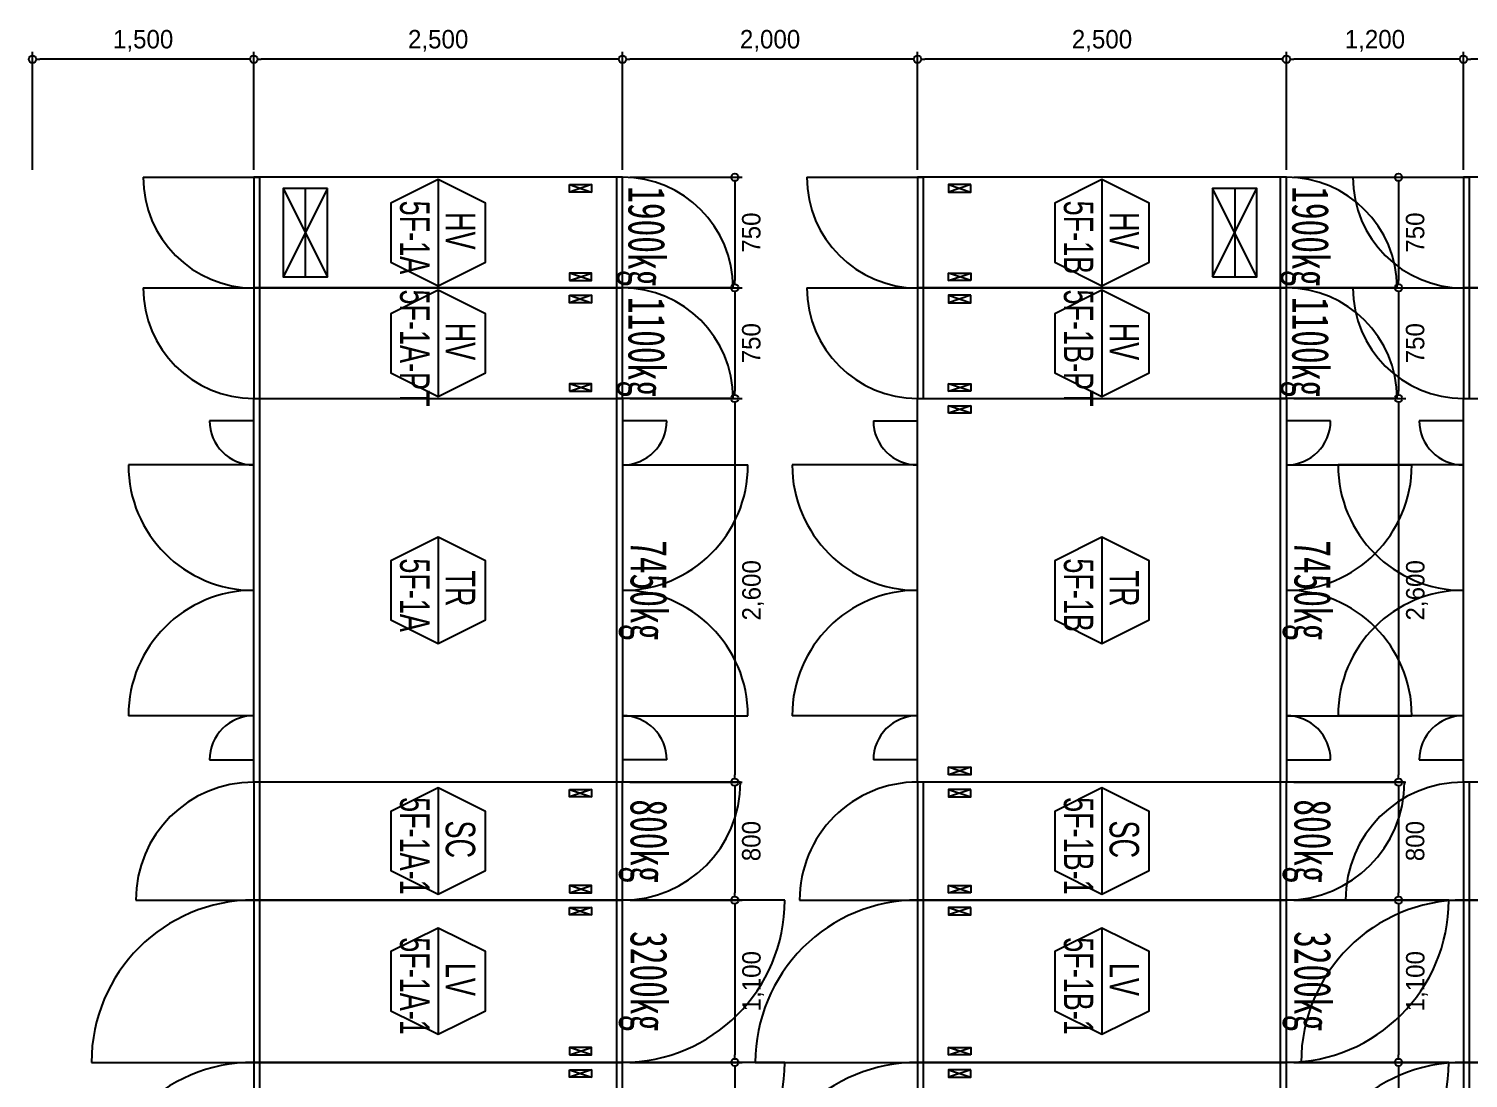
# Model space of a CAD drawing. Header units: millimetres. Extents: x 89978 to 501025, y -351975 to 837171.
# Drawn here: x 134829 to 144586, y 492798 to 499912 of the extents above; entities that cross this region are included whole.
import ezdxf
from ezdxf.enums import TextEntityAlignment as Align

# ---------------------------------------------------------------- set-up
doc = ezdxf.new("R2010")
doc.units = ezdxf.units.MM
doc.header["$LTSCALE"] = 150
doc.layers.get('Defpoints').update_dxf_attribs({"color": 150})
for name, color, linetype in [('------00 Switch Gear', 3, 'Continuous'), ('------00 Switch Gear_Number', 1, 'Continuous'), ('-----36 Dimension', 1, 'Continuous'), ('20251030_전기하중검토', 241, 'Continuous')]:
    doc.layers.add(name, color=color, linetype=linetype)
doc.layers.add('NOPLOT', color=191, linetype='Continuous', plot=False)
doc.styles.add('dd', font='')
doc.styles.add('ELEC', font='')
doc.styles.add('Gtx', font='')
doc.styles.get('dd').set_extended_font_data('DotumChe')
doc.styles.get('ELEC').set_extended_font_data('Dotum')
doc.styles.get('Gtx').set_extended_font_data('Dotum')
doc.dimstyles.new('ELEC', dxfattribs={"dimscale": 100, "dimtxt": 2, "dimasz": 1, "dimexe": 2, "dimexo": 1, "dimgap": 1, "dimtad": 1, "dimdec": 0, "dimrnd": 0.25, "dimzin": 9, "dimdsep": 32, "dimlunit": 6, "dimtxsty": 'ELEC', "dimblk": 'Z_DOT', "dimcen": 3, "dimclrd": 7, "dimclre": 7, "dimclrt": 3, "dimadec": 0, "dimazin": 0, "dimtfac": 1, "dimtdec": 0, "dimtix": 1, "dimtmove": 2, "dimatfit": 1, "dimfxl": 1, "dimarcsym": 0})

# ---------------------------------------------------------------- blocks, each defined once
blk = doc.blocks.new('750X2500')
at = {"layer": '------00 Switch Gear'}
for p, q in [((-3250, 750), (-2458, 750)), ((-2460, 750), (-2460, 0)), ((-210, 700), (-360, 650)), ((-360, 700), (-210, 650)), ((-40, 750), (-40, 0)), ((-210, 50), (-360, 100)), ((-360, 50), (-210, 100)), ((750, 0), (-42, 0))]:
    blk.add_line(p, q, dxfattribs=at)
for points in [[(-2500, 750), (-2500, 0), (0, 0), (0, 750)], [(-360, 700), (-210, 700), (-210, 650), (-360, 650)], [(-360, 50), (-210, 50), (-210, 100), (-360, 100)]]:
    blk.add_lwpolyline(points, close=True, dxfattribs=at)
for centre, start, end in [((-2500, 750), 180, 270), ((0, 0), 0, 90)]:
    blk.add_arc(centre, 750, start, end, dxfattribs=at)
blk = doc.blocks.new('800X2500')
at = {"layer": '------00 Switch Gear'}
for p, q in [((-2460, 800), (-2460, 0)), ((800, 800), (-42, 800)), ((-40, 800), (-40, 0)), ((-210, 750), (-360, 700)), ((-360, 750), (-210, 700)), ((-210, 50), (-360, 100)), ((-360, 50), (-210, 100)), ((-3300, 0), (-2458, 0))]:
    blk.add_line(p, q, dxfattribs=at)
for points in [[(-2500, 800), (-2500, 0), (0, 0), (0, 800)], [(-360, 750), (-210, 750), (-210, 700), (-360, 700)], [(-360, 50), (-210, 50), (-210, 100), (-360, 100)]]:
    blk.add_lwpolyline(points, close=True, dxfattribs=at)
for centre, start, end in [((-2500, 0), 90, 180), ((0, 800), 270, 0)]:
    blk.add_arc(centre, 800, start, end, dxfattribs=at)
blk = doc.blocks.new('1100X2500')
at = {"layer": '------00 Switch Gear'}
for p, q in [((-2460, 1100), (-2460, 0)), ((1100, 1100), (-42, 1100)), ((-40, 1100), (-40, 0)), ((-210, 1050), (-360, 1000)), ((-360, 1050), (-210, 1000)), ((-210, 50), (-360, 100)), ((-360, 50), (-210, 100)), ((-3600, 0), (-2458, 0))]:
    blk.add_line(p, q, dxfattribs=at)
at = {"layer": '------00 Switch Gear', "elevation": 0}
for points in [[(-2500, 1100), (-2500, 0), (0, 0), (0, 1100)], [(-360, 1050), (-210, 1050), (-210, 1000), (-360, 1000)], [(-360, 50), (-210, 50), (-210, 100), (-360, 100)]]:
    blk.add_lwpolyline(points, close=True, dxfattribs=at)
at = {"layer": '------00 Switch Gear'}
for centre, start, end in [((-2500, 0), 90, 180), ((0, 1100), 270, 0)]:
    blk.add_arc(centre, 1100, start, end, dxfattribs=at)
blk = doc.blocks.new('_DOTBLANK')
at = {"color": 0, "linetype": 'ByBlock'}
blk.add_line((-0.5, 0), (-1, 0), dxfattribs=at)
blk.add_circle((0, 0), 0.5, dxfattribs=at)
blk = doc.blocks.new('*D1157')
at = {"layer": '-----36 Dimension', "color": 0, "lineweight": -2, "transparency": 16777216}
for p, q in [((138903.6, 498905), (139664.1, 498905)), ((139614.1, 498855), (139614.1, 498205)), ((138903.6, 498155), (139664.1, 498155))]:
    blk.add_line(p, q, dxfattribs=at)
at = {"layer": 'Defpoints', "color": 0, "transparency": 16777216}
for p in [(138853.6, 498905, 0), (138853.6, 498155, 0), (139614.1, 498155)]:
    blk.add_point(p, dxfattribs=at)
at = {"layer": '-----36 Dimension', "color": 0, "lineweight": -2, "transparency": 16777216, "xscale": 50, "yscale": 50, "zscale": 50}
for p, rotation in [((139614.1, 498905), 90), ((139614.1, 498155), 270)]:
    blk.add_blockref('_DOTBLANK', p, dxfattribs=dict(at, rotation=rotation))
at = {"layer": '-----36 Dimension', "color": 0, "transparency": 16777216, "insert": (139726.7, 498530), "char_height": 125, "attachment_point": 5, "rotation": 90, "style": 'Gtx'}
blk.add_mtext('750', dxfattribs=at)
blk = doc.blocks.new('Z_DOT')
for p, q in [((0, -2), (0, 2)), ((-2, 0), (2, 0))]:
    blk.add_line(p, q)
for radius in [2.5, 1.25]:
    blk.add_circle((0, 0), radius)
blk = doc.blocks.new('*D1158')
at = {"layer": '-----36 Dimension', "color": 0, "lineweight": -2, "transparency": 16777216}
for p, q in [((138903.6, 498155), (139664.1, 498155)), ((139614.1, 498105), (139614.1, 497455)), ((138903.6, 497405), (139664.1, 497405))]:
    blk.add_line(p, q, dxfattribs=at)
at = {"layer": 'Defpoints', "color": 0, "transparency": 16777216}
for p in [(138853.6, 498155), (138853.6, 497405), (139614.1, 497405)]:
    blk.add_point(p, dxfattribs=at)
at = {"layer": '-----36 Dimension', "color": 0, "lineweight": -2, "transparency": 16777216, "xscale": 50, "yscale": 50, "zscale": 50}
for p, rotation in [((139614.1, 498155), 90), ((139614.1, 497405), 270)]:
    blk.add_blockref('_DOTBLANK', p, dxfattribs=dict(at, rotation=rotation))
at = {"layer": '-----36 Dimension', "color": 0, "transparency": 16777216, "insert": (139726.7, 497780), "char_height": 125, "attachment_point": 5, "rotation": 90, "style": 'Gtx'}
blk.add_mtext('750', dxfattribs=at)
blk = doc.blocks.new('*D1159')
at = {"layer": '-----36 Dimension', "color": 0, "lineweight": -2, "transparency": 16777216}
for p, q in [((138903.6, 497405), (139664.1, 497405)), ((139614.1, 497355), (139614.1, 494855)), ((138903.6, 494805), (139664.1, 494805))]:
    blk.add_line(p, q, dxfattribs=at)
at = {"layer": 'Defpoints', "color": 0, "transparency": 16777216}
for p in [(138853.6, 497405), (138853.6, 494805), (139614.1, 494805)]:
    blk.add_point(p, dxfattribs=at)
at = {"layer": '-----36 Dimension', "color": 0, "lineweight": -2, "transparency": 16777216, "xscale": 50, "yscale": 50, "zscale": 50}
for p, rotation in [((139614.1, 497405), 90), ((139614.1, 494805), 270)]:
    blk.add_blockref('_DOTBLANK', p, dxfattribs=dict(at, rotation=rotation))
at = {"layer": '-----36 Dimension', "color": 0, "transparency": 16777216, "insert": (139738.8, 496105), "char_height": 125, "attachment_point": 5, "rotation": 90, "style": 'Gtx'}
blk.add_mtext('2,600', dxfattribs=at)
blk = doc.blocks.new('*D1160')
at = {"layer": '-----36 Dimension', "color": 0, "lineweight": -2, "transparency": 16777216}
for p, q in [((138903.6, 494805), (139664.1, 494805)), ((139614.1, 494755), (139614.1, 494055)), ((138904.4, 494005), (139664.1, 494005))]:
    blk.add_line(p, q, dxfattribs=at)
at = {"layer": 'Defpoints', "color": 0, "transparency": 16777216}
for p in [(138853.6, 494805), (138854.4, 494005), (139614.1, 494005)]:
    blk.add_point(p, dxfattribs=at)
at = {"layer": '-----36 Dimension', "color": 0, "lineweight": -2, "transparency": 16777216, "xscale": 50, "yscale": 50, "zscale": 50}
for p, rotation in [((139614.1, 494805), 90), ((139614.1, 494005), 270)]:
    blk.add_blockref('_DOTBLANK', p, dxfattribs=dict(at, rotation=rotation))
at = {"layer": '-----36 Dimension', "color": 0, "transparency": 16777216, "insert": (139726.7, 494405), "char_height": 125, "attachment_point": 5, "rotation": 90, "style": 'Gtx'}
blk.add_mtext('800', dxfattribs=at)
blk = doc.blocks.new('*D1161')
at = {"layer": '-----36 Dimension', "color": 0, "lineweight": -2, "transparency": 16777216}
for p, q in [((138904.4, 494005), (139664.1, 494005)), ((139614.1, 493955), (139614.1, 492955)), ((138903.6, 492905), (139664.1, 492905))]:
    blk.add_line(p, q, dxfattribs=at)
at = {"layer": 'Defpoints', "color": 0, "transparency": 16777216}
for p in [(138854.4, 494005), (138853.6, 492905), (139614.1, 492905)]:
    blk.add_point(p, dxfattribs=at)
at = {"layer": '-----36 Dimension', "color": 0, "lineweight": -2, "transparency": 16777216, "xscale": 50, "yscale": 50, "zscale": 50}
for p, rotation in [((139614.1, 494005), 90), ((139614.1, 492905), 270)]:
    blk.add_blockref('_DOTBLANK', p, dxfattribs=dict(at, rotation=rotation))
at = {"layer": '-----36 Dimension', "color": 0, "transparency": 16777216, "insert": (139738.8, 493455), "char_height": 125, "attachment_point": 5, "rotation": 90, "style": 'Gtx'}
blk.add_mtext('1,100', dxfattribs=at)
blk = doc.blocks.new('*D1162')
at = {"layer": '-----36 Dimension', "color": 0, "lineweight": -2, "transparency": 16777216}
for p, q in [((138903.6, 492905), (139664.1, 492905)), ((139614.1, 492855), (139614.1, 491855)), ((138903.6, 491805), (139664.1, 491805))]:
    blk.add_line(p, q, dxfattribs=at)
at = {"layer": 'Defpoints', "color": 0, "transparency": 16777216}
for p in [(138853.6, 492905), (138853.6, 491805), (139614.1, 491805)]:
    blk.add_point(p, dxfattribs=at)
at = {"layer": '-----36 Dimension', "color": 0, "lineweight": -2, "transparency": 16777216, "xscale": 50, "yscale": 50, "zscale": 50}
for p, rotation in [((139614.1, 492905), 90), ((139614.1, 491805), 270)]:
    blk.add_blockref('_DOTBLANK', p, dxfattribs=dict(at, rotation=rotation))
at = {"layer": '-----36 Dimension', "color": 0, "transparency": 16777216, "insert": (139738.8, 492355), "char_height": 125, "attachment_point": 5, "rotation": 90, "style": 'Gtx'}
blk.add_mtext('1,100', dxfattribs=at)
blk = doc.blocks.new('*D1168')
at = {"layer": '-----36 Dimension', "color": 0, "lineweight": -2, "transparency": 16777216}
for p, q in [((143403.6, 498905), (144164.1, 498905)), ((144114.1, 498855), (144114.1, 498205)), ((143403.6, 498155), (144164.1, 498155))]:
    blk.add_line(p, q, dxfattribs=at)
at = {"layer": 'Defpoints', "color": 0, "transparency": 16777216}
for p in [(143353.6, 498905, 0), (143353.6, 498155, 0), (144114.1, 498155)]:
    blk.add_point(p, dxfattribs=at)
at = {"layer": '-----36 Dimension', "color": 0, "lineweight": -2, "transparency": 16777216, "xscale": 50, "yscale": 50, "zscale": 50}
for p, rotation in [((144114.1, 498905), 90), ((144114.1, 498155), 270)]:
    blk.add_blockref('_DOTBLANK', p, dxfattribs=dict(at, rotation=rotation))
at = {"layer": '-----36 Dimension', "color": 0, "transparency": 16777216, "insert": (144226.7, 498530), "char_height": 125, "attachment_point": 5, "rotation": 90, "style": 'Gtx'}
blk.add_mtext('750', dxfattribs=at)
blk = doc.blocks.new('*D1169')
at = {"layer": '-----36 Dimension', "color": 0, "lineweight": -2, "transparency": 16777216}
for p, q in [((143403.6, 498155), (144164.1, 498155)), ((144114.1, 498105), (144114.1, 497455)), ((143403.6, 497405), (144164.1, 497405))]:
    blk.add_line(p, q, dxfattribs=at)
at = {"layer": 'Defpoints', "color": 0, "transparency": 16777216}
for p in [(143353.6, 498155), (143353.6, 497405), (144114.1, 497405)]:
    blk.add_point(p, dxfattribs=at)
at = {"layer": '-----36 Dimension', "color": 0, "lineweight": -2, "transparency": 16777216, "xscale": 50, "yscale": 50, "zscale": 50}
for p, rotation in [((144114.1, 498155), 90), ((144114.1, 497405), 270)]:
    blk.add_blockref('_DOTBLANK', p, dxfattribs=dict(at, rotation=rotation))
at = {"layer": '-----36 Dimension', "color": 0, "transparency": 16777216, "insert": (144226.7, 497780), "char_height": 125, "attachment_point": 5, "rotation": 90, "style": 'Gtx'}
blk.add_mtext('750', dxfattribs=at)
blk = doc.blocks.new('*D1170')
at = {"layer": '-----36 Dimension', "color": 0, "lineweight": -2, "transparency": 16777216}
for p, q in [((143403.6, 497405), (144164.1, 497405)), ((144114.1, 497355), (144114.1, 494855)), ((143403.6, 494805), (144164.1, 494805))]:
    blk.add_line(p, q, dxfattribs=at)
at = {"layer": 'Defpoints', "color": 0, "transparency": 16777216}
for p in [(143353.6, 497405), (143353.6, 494805), (144114.1, 494805)]:
    blk.add_point(p, dxfattribs=at)
at = {"layer": '-----36 Dimension', "color": 0, "lineweight": -2, "transparency": 16777216, "xscale": 50, "yscale": 50, "zscale": 50}
for p, rotation in [((144114.1, 497405), 90), ((144114.1, 494805), 270)]:
    blk.add_blockref('_DOTBLANK', p, dxfattribs=dict(at, rotation=rotation))
at = {"layer": '-----36 Dimension', "color": 0, "transparency": 16777216, "insert": (144238.8, 496105), "char_height": 125, "attachment_point": 5, "rotation": 90, "style": 'Gtx'}
blk.add_mtext('2,600', dxfattribs=at)
blk = doc.blocks.new('*D1171')
at = {"layer": '-----36 Dimension', "color": 0, "lineweight": -2, "transparency": 16777216}
for p, q in [((143403.6, 494805), (144164.1, 494805)), ((144114.1, 494755), (144114.1, 494055)), ((143404.4, 494005), (144164.1, 494005))]:
    blk.add_line(p, q, dxfattribs=at)
at = {"layer": 'Defpoints', "color": 0, "transparency": 16777216}
for p in [(143353.6, 494805), (143354.4, 494005), (144114.1, 494005)]:
    blk.add_point(p, dxfattribs=at)
at = {"layer": '-----36 Dimension', "color": 0, "lineweight": -2, "transparency": 16777216, "xscale": 50, "yscale": 50, "zscale": 50}
for p, rotation in [((144114.1, 494805), 90), ((144114.1, 494005), 270)]:
    blk.add_blockref('_DOTBLANK', p, dxfattribs=dict(at, rotation=rotation))
at = {"layer": '-----36 Dimension', "color": 0, "transparency": 16777216, "insert": (144226.7, 494405), "char_height": 125, "attachment_point": 5, "rotation": 90, "style": 'Gtx'}
blk.add_mtext('800', dxfattribs=at)
blk = doc.blocks.new('*D1172')
at = {"layer": '-----36 Dimension', "color": 0, "lineweight": -2, "transparency": 16777216}
for p, q in [((143404.4, 494005), (144164.1, 494005)), ((144114.1, 493955), (144114.1, 492955)), ((143403.6, 492905), (144164.1, 492905))]:
    blk.add_line(p, q, dxfattribs=at)
at = {"layer": 'Defpoints', "color": 0, "transparency": 16777216}
for p in [(143354.4, 494005), (143353.6, 492905), (144114.1, 492905)]:
    blk.add_point(p, dxfattribs=at)
at = {"layer": '-----36 Dimension', "color": 0, "lineweight": -2, "transparency": 16777216, "xscale": 50, "yscale": 50, "zscale": 50}
for p, rotation in [((144114.1, 494005), 90), ((144114.1, 492905), 270)]:
    blk.add_blockref('_DOTBLANK', p, dxfattribs=dict(at, rotation=rotation))
at = {"layer": '-----36 Dimension', "color": 0, "transparency": 16777216, "insert": (144238.8, 493455), "char_height": 125, "attachment_point": 5, "rotation": 90, "style": 'Gtx'}
blk.add_mtext('1,100', dxfattribs=at)
blk = doc.blocks.new('*D1173')
at = {"layer": '-----36 Dimension', "color": 0, "lineweight": -2, "transparency": 16777216}
for p, q in [((143403.6, 492905), (144164.1, 492905)), ((144114.1, 492855), (144114.1, 491855)), ((143403.6, 491805), (144164.1, 491805))]:
    blk.add_line(p, q, dxfattribs=at)
at = {"layer": 'Defpoints', "color": 0, "transparency": 16777216}
for p in [(143353.6, 492905), (143353.6, 491805), (144114.1, 491805)]:
    blk.add_point(p, dxfattribs=at)
at = {"layer": '-----36 Dimension', "color": 0, "lineweight": -2, "transparency": 16777216, "xscale": 50, "yscale": 50, "zscale": 50}
for p, rotation in [((144114.1, 492905), 90), ((144114.1, 491805), 270)]:
    blk.add_blockref('_DOTBLANK', p, dxfattribs=dict(at, rotation=rotation))
at = {"layer": '-----36 Dimension', "color": 0, "transparency": 16777216, "insert": (144238.8, 492355), "char_height": 125, "attachment_point": 5, "rotation": 90, "style": 'Gtx'}
blk.add_mtext('1,100', dxfattribs=at)
blk = doc.blocks.new('*D1215')
at = {"layer": '-----36 Dimension', "color": 0, "lineweight": -2, "transparency": 16777216}
for p, q in [((144553.6, 498955), (144553.6, 499755)), ((147003.6, 499705), (144603.6, 499705)), ((147053.6, 498955), (147053.6, 499755))]:
    blk.add_line(p, q, dxfattribs=at)
at = {"layer": 'Defpoints', "color": 0, "transparency": 16777216}
for p in [(144553.6, 499705), (144553.6, 498905), (147053.6, 498905)]:
    blk.add_point(p, dxfattribs=at)
at = {"layer": '-----36 Dimension', "color": 0, "lineweight": -2, "transparency": 16777216, "xscale": 50, "yscale": 50, "zscale": 50, "rotation": 180}
blk.add_blockref('_DOTBLANK', (144553.6, 499705), dxfattribs=at)
at = {"layer": '-----36 Dimension', "color": 0, "lineweight": -2, "transparency": 16777216, "xscale": 50, "yscale": 50, "zscale": 50}
blk.add_blockref('_DOTBLANK', (147053.6, 499705), dxfattribs=at)
at = {"layer": '-----36 Dimension', "color": 0, "transparency": 16777216, "insert": (145803.6, 499829.6), "char_height": 125, "attachment_point": 5, "style": 'Gtx'}
blk.add_mtext('2,500', dxfattribs=at)
blk = doc.blocks.new('*D1216')
at = {"layer": '-----36 Dimension', "color": 0, "lineweight": -2, "transparency": 16777216}
for p, q in [((143353.6, 498955), (143353.6, 499755)), ((144503.6, 499705), (143403.6, 499705)), ((144553.6, 498955), (144553.6, 499755))]:
    blk.add_line(p, q, dxfattribs=at)
at = {"layer": 'Defpoints', "color": 0, "transparency": 16777216}
for p in [(143353.6, 499705), (143353.6, 498905), (144553.6, 498905)]:
    blk.add_point(p, dxfattribs=at)
at = {"layer": '-----36 Dimension', "color": 0, "lineweight": -2, "transparency": 16777216, "xscale": 50, "yscale": 50, "zscale": 50, "rotation": 180}
blk.add_blockref('_DOTBLANK', (143353.6, 499705), dxfattribs=at)
at = {"layer": '-----36 Dimension', "color": 0, "lineweight": -2, "transparency": 16777216, "xscale": 50, "yscale": 50, "zscale": 50}
blk.add_blockref('_DOTBLANK', (144553.6, 499705), dxfattribs=at)
at = {"layer": '-----36 Dimension', "color": 0, "transparency": 16777216, "insert": (143953.6, 499829.6), "char_height": 125, "attachment_point": 5, "style": 'Gtx'}
blk.add_mtext('1,200', dxfattribs=at)
blk = doc.blocks.new('*D1217')
at = {"layer": '-----36 Dimension', "color": 0, "lineweight": -2, "transparency": 16777216}
for p, q in [((140853.6, 498955), (140853.6, 499755)), ((143303.6, 499705), (140903.6, 499705)), ((143353.6, 498955), (143353.6, 499755))]:
    blk.add_line(p, q, dxfattribs=at)
at = {"layer": 'Defpoints', "color": 0, "transparency": 16777216}
for p in [(140853.6, 499705), (140853.6, 498905), (143353.6, 498905)]:
    blk.add_point(p, dxfattribs=at)
at = {"layer": '-----36 Dimension', "color": 0, "lineweight": -2, "transparency": 16777216, "xscale": 50, "yscale": 50, "zscale": 50, "rotation": 180}
blk.add_blockref('_DOTBLANK', (140853.6, 499705), dxfattribs=at)
at = {"layer": '-----36 Dimension', "color": 0, "lineweight": -2, "transparency": 16777216, "xscale": 50, "yscale": 50, "zscale": 50}
blk.add_blockref('_DOTBLANK', (143353.6, 499705), dxfattribs=at)
at = {"layer": '-----36 Dimension', "color": 0, "transparency": 16777216, "insert": (142103.6, 499829.6), "char_height": 125, "attachment_point": 5, "style": 'Gtx'}
blk.add_mtext('2,500', dxfattribs=at)
blk = doc.blocks.new('*D1218')
at = {"layer": '-----36 Dimension', "color": 0, "lineweight": -2, "transparency": 16777216}
for p, q in [((138853.6, 498955), (138853.6, 499755)), ((140803.6, 499705), (138903.6, 499705)), ((140853.6, 498955), (140853.6, 499755))]:
    blk.add_line(p, q, dxfattribs=at)
at = {"layer": 'Defpoints', "color": 0, "transparency": 16777216}
for p in [(138853.6, 499705), (138853.6, 498905), (140853.6, 498905)]:
    blk.add_point(p, dxfattribs=at)
at = {"layer": '-----36 Dimension', "color": 0, "lineweight": -2, "transparency": 16777216, "xscale": 50, "yscale": 50, "zscale": 50, "rotation": 180}
blk.add_blockref('_DOTBLANK', (138853.6, 499705), dxfattribs=at)
at = {"layer": '-----36 Dimension', "color": 0, "lineweight": -2, "transparency": 16777216, "xscale": 50, "yscale": 50, "zscale": 50}
blk.add_blockref('_DOTBLANK', (140853.6, 499705), dxfattribs=at)
at = {"layer": '-----36 Dimension', "color": 0, "transparency": 16777216, "insert": (139853.6, 499829.6), "char_height": 125, "attachment_point": 5, "style": 'Gtx'}
blk.add_mtext('2,000', dxfattribs=at)
blk = doc.blocks.new('*D1219')
at = {"layer": '-----36 Dimension', "color": 0, "lineweight": -2, "transparency": 16777216}
for p, q in [((136353.6, 498955), (136353.6, 499755)), ((138803.6, 499705), (136403.6, 499705)), ((138853.6, 498955), (138853.6, 499755))]:
    blk.add_line(p, q, dxfattribs=at)
at = {"layer": 'Defpoints', "color": 0, "transparency": 16777216}
for p in [(136353.6, 499705), (136353.6, 498905), (138853.6, 498905)]:
    blk.add_point(p, dxfattribs=at)
at = {"layer": '-----36 Dimension', "color": 0, "lineweight": -2, "transparency": 16777216, "xscale": 50, "yscale": 50, "zscale": 50, "rotation": 180}
blk.add_blockref('_DOTBLANK', (136353.6, 499705), dxfattribs=at)
at = {"layer": '-----36 Dimension', "color": 0, "lineweight": -2, "transparency": 16777216, "xscale": 50, "yscale": 50, "zscale": 50}
blk.add_blockref('_DOTBLANK', (138853.6, 499705), dxfattribs=at)
at = {"layer": '-----36 Dimension', "color": 0, "transparency": 16777216, "insert": (137603.6, 499829.6), "char_height": 125, "attachment_point": 5, "style": 'Gtx'}
blk.add_mtext('2,500', dxfattribs=at)
blk = doc.blocks.new('*D1220')
at = {"layer": '-----36 Dimension', "color": 0, "lineweight": -2, "transparency": 16777216}
for p, q in [((134853.6, 498955), (134853.6, 499755)), ((136303.6, 499705), (134903.6, 499705)), ((136353.6, 498955), (136353.6, 499755))]:
    blk.add_line(p, q, dxfattribs=at)
at = {"layer": 'Defpoints', "color": 0, "transparency": 16777216}
for p in [(134853.6, 499705), (134853.6, 498905), (136353.6, 498905)]:
    blk.add_point(p, dxfattribs=at)
at = {"layer": '-----36 Dimension', "color": 0, "lineweight": -2, "transparency": 16777216, "xscale": 50, "yscale": 50, "zscale": 50, "rotation": 180}
blk.add_blockref('_DOTBLANK', (134853.6, 499705), dxfattribs=at)
at = {"layer": '-----36 Dimension', "color": 0, "lineweight": -2, "transparency": 16777216, "xscale": 50, "yscale": 50, "zscale": 50}
blk.add_blockref('_DOTBLANK', (136353.6, 499705), dxfattribs=at)
at = {"layer": '-----36 Dimension', "color": 0, "transparency": 16777216, "insert": (135603.6, 499829.6), "char_height": 125, "attachment_point": 5, "style": 'Gtx'}
blk.add_mtext('1,500', dxfattribs=at)

msp = doc.modelspace()

# ---------------------------------------------------------------- linework, layer by layer
at = {"layer": '------00 Switch Gear'}
for p, q in [((136393.6, 497405), (136393.6, 494805)), ((138813.6, 497405), (138813.6, 494805)), ((141213.6, 497305), (141063.6, 497355)), ((141213.6, 497355), (141063.6, 497305)), ((143313.6, 494805), (143313.6, 497405)), ((136353.6, 497255), (136053.6, 497255)), ((139153.6, 497255), (138853.6, 497255)), ((140553.6, 497255), (140853.6, 497255)), ((143653.6, 497255), (143353.6, 497255)), ((144553.6, 497255), (144253.6, 497255)), ((136353.6, 496955), (135503.6, 496955)), ((138853.6, 496955), (139703.6, 496955)), ((140853.6, 496955), (140003.6, 496955)), ((143353.6, 496955), (144203.6, 496955)), ((144553.6, 496955), (143703.6, 496955)), ((136353.6, 495255), (135503.6, 495255)), ((138853.6, 495255), (139703.6, 495255)), ((140853.6, 495255), (140003.6, 495255)), ((143353.6, 495255), (144203.6, 495255)), ((144553.6, 495255), (143703.6, 495255)), ((136053.6, 494955), (136353.6, 494955)), ((139153.6, 494955), (138853.6, 494955)), ((140853.6, 494955), (140553.6, 494955)), ((141213.6, 494855), (141063.6, 494905)), ((141213.6, 494905), (141063.6, 494855)), ((143353.6, 494955), (143653.6, 494955)), ((144253.6, 494955), (144553.6, 494955))]:
    msp.add_line(p, q, dxfattribs=at)
for points in [[(138853.6, 497405), (138853.6, 494805), (136353.6, 494805), (136353.6, 497405)], [(140853.6, 494805), (140853.6, 497405), (143353.6, 497405), (143353.6, 494805)], [(141063.6, 497305), (141063.6, 497355), (141213.6, 497355), (141213.6, 497305)], [(147053.6, 497405), (147053.6, 494805), (144553.6, 494805), (144553.6, 497405)], [(141063.6, 494855), (141063.6, 494905), (141213.6, 494905), (141213.6, 494855)]]:
    msp.add_lwpolyline(points, close=True, dxfattribs=at)
for centre, radius, start, end in [((136353.6, 497255), 300, 180, 270), ((138853.6, 497255), 300, 270, 0), ((140853.6, 497255), 300, 180, 270), ((143353.6, 497255), 300, 270, 0), ((144553.6, 497255), 300, 180, 270), ((136353.6, 496955), 850, 180, 270), ((138853.6, 496955), 850, 270, 0), ((140853.6, 496955), 850, 180, 270), ((143353.6, 496955), 850, 270, 0), ((144553.6, 496955), 850, 180, 270), ((136353.6, 495255), 850, 90, 180), ((138853.6, 495255), 850, 0, 90), ((140853.6, 495255), 850, 90, 180), ((143353.6, 495255), 850, 0, 90), ((144553.6, 495255), 850, 90, 180), ((136353.6, 494955), 300, 90, 180), ((138853.6, 494955), 300, 0, 90), ((140853.6, 494955), 300, 90, 180), ((143353.6, 494955), 300, 0, 90), ((144553.6, 494955), 300, 90, 180)]:
    msp.add_arc(centre, radius, start, end, dxfattribs=at)
at = {"layer": '------00 Switch Gear_Number', "color": 1}
for points in [[(137603.6, 498890), (137603.6, 498170), (137923.6, 498329.7), (137923.6, 498730.4), (137603.6, 498890), (137283.6, 498730.4), (137283.6, 498329.7), (137603.6, 498170)], [(142103.6, 498890), (142103.6, 498170), (142423.6, 498329.7), (142423.6, 498730.4), (142103.6, 498890), (141783.6, 498730.4), (141783.6, 498329.7), (142103.6, 498170)], [(137603.6, 498140), (137603.6, 497420), (137923.6, 497579.7), (137923.6, 497980.4), (137603.6, 498140), (137283.6, 497980.4), (137283.6, 497579.7), (137603.6, 497420)], [(142103.6, 498140), (142103.6, 497420), (142423.6, 497579.7), (142423.6, 497980.4), (142103.6, 498140), (141783.6, 497980.4), (141783.6, 497579.7), (142103.6, 497420)], [(137603.6, 496465), (137603.6, 495745), (137923.6, 495904.7), (137923.6, 496305.4), (137603.6, 496465), (137283.6, 496305.4), (137283.6, 495904.7), (137603.6, 495745)], [(142103.6, 496465), (142103.6, 495745), (142423.6, 495904.7), (142423.6, 496305.4), (142103.6, 496465), (141783.6, 496305.4), (141783.6, 495904.7), (142103.6, 495745)], [(137603.6, 494765), (137603.6, 494045), (137923.6, 494204.7), (137923.6, 494605.4), (137603.6, 494765), (137283.6, 494605.4), (137283.6, 494204.7), (137603.6, 494045)], [(142103.6, 494765), (142103.6, 494045), (142423.6, 494204.7), (142423.6, 494605.4), (142103.6, 494765), (141783.6, 494605.4), (141783.6, 494204.7), (142103.6, 494045)], [(137603.6, 493815), (137603.6, 493095), (137923.6, 493254.7), (137923.6, 493655.4), (137603.6, 493815), (137283.6, 493655.4), (137283.6, 493254.7), (137603.6, 493095)], [(142103.6, 493815), (142103.6, 493095), (142423.6, 493254.7), (142423.6, 493655.4), (142103.6, 493815), (141783.6, 493655.4), (141783.6, 493254.7), (142103.6, 493095)]]:
    msp.add_lwpolyline(points, dxfattribs=at)
at = {"layer": 'NOPLOT'}
for p, q in [((136853.6, 498830), (136553.6, 498230)), ((136553.6, 498830), (136853.6, 498230)), ((136703.6, 498230), (136703.6, 498830)), ((142853.6, 498230), (143153.6, 498830)), ((143153.6, 498230), (142853.6, 498830)), ((143003.6, 498830), (143003.6, 498230))]:
    msp.add_line(p, q, dxfattribs=at)
at = {"layer": 'NOPLOT', "elevation": 0}
for points in [[(136853.6, 498830), (136553.6, 498830), (136553.6, 498230), (136853.6, 498230)], [(142853.6, 498230), (143153.6, 498230), (143153.6, 498830), (142853.6, 498830)]]:
    msp.add_lwpolyline(points, close=True, dxfattribs=at)

# ---------------------------------------------------------------- block references
at = {"layer": '------00 Switch Gear'}
for name, p in [('750X2500', (138853.6, 498155)), ('750X2500', (147053.6, 498155)), ('750X2500', (138853.6, 497405)), ('750X2500', (147053.6, 497405)), ('800X2500', (138853.6, 494005)), ('800X2500', (147053.6, 494005)), ('1100X2500', (138853.6, 492905)), ('1100X2500', (147053.6, 492905)), ('1100X2500', (138853.6, 491805)), ('1100X2500', (147053.6, 491805))]:
    msp.add_blockref(name, p, dxfattribs=at)
at = {"layer": '------00 Switch Gear', "rotation": 180}
for name, p in [('750X2500', (140853.6, 498905)), ('750X2500', (140853.6, 498155)), ('800X2500', (140853.6, 494805)), ('1100X2500', (140853.6, 494005)), ('1100X2500', (140853.6, 492905))]:
    msp.add_blockref(name, p, dxfattribs=at)

# ---------------------------------------------------------------- texts
at = {"layer": '------00 Switch Gear_Number', "color": 0, "style": 'ELEC', "width": 0.7}
for s, p in [('5F-1A', (137445.3, 498497.5)), ('5F-1B', (141945.3, 498497.5)), ('HV', (137754.8, 498542.2)), ('HV', (142254.8, 498542.2)), ('5F-1A-PT', (137445.3, 497747.5)), ('5F-1B-PT', (141945.3, 497747.5)), ('HV', (137754.8, 497792.2)), ('HV', (142254.8, 497792.2)), ('5F-1A', (137445.3, 496072.5)), ('5F-1B', (141945.3, 496072.5)), ('TR', (137754.8, 496117.2)), ('TR', (142254.8, 496117.2)), ('5F-1A-1', (137445.3, 494372.5)), ('5F-1B-1', (141945.3, 494372.5)), ('SC', (137754.8, 494417.2)), ('SC', (142254.8, 494417.2)), ('5F-1A-1', (137445.3, 493422.5)), ('5F-1B-1', (141945.3, 493422.5)), ('LV', (137754.8, 493467.2)), ('LV', (142254.8, 493467.2))]:
    msp.add_text(s, height=200, rotation=270, dxfattribs=at).set_placement(p, align=Align.MIDDLE_CENTER)
at = {"layer": '20251030_전기하중검토', "style": 'dd', "width": 0.7}
for s, p in [('1900kg', (138983, 498505)), ('1900kg', (143483, 498505)), ('1100kg', (138983, 497755)), ('1100kg', (143483, 497755)), ('7450kg', (138997.6, 496105.3)), ('7450kg', (143497.6, 496105.3)), ('800kg', (138997.6, 494405.3)), ('800kg', (143497.6, 494405.3)), ('3200kg', (138997.6, 493455.3)), ('3200kg', (143497.6, 493455.3))]:
    msp.add_text(s, height=250, rotation=270, dxfattribs=at).set_placement(p, align=Align.MIDDLE)

# ---------------------------------------------------------------- dimensions: what is measured, and where the dimension line sits
at = {"layer": '-----36 Dimension'}
for base, p1, p2, angle, picture, middle in [((134853.6, 499705), (136353.6, 498905), (134853.6, 498905), 180, '*D1220', (135603.6, 499829.6)), ((136353.6, 499705), (138853.6, 498905), (136353.6, 498905), 180, '*D1219', (137603.6, 499829.6)), ((138853.6, 499705), (140853.6, 498905), (138853.6, 498905), 180, '*D1218', (139853.6, 499829.6)), ((140853.6, 499705), (143353.6, 498905), (140853.6, 498905), 180, '*D1217', (142103.6, 499829.6)), ((143353.6, 499705), (144553.6, 498905), (143353.6, 498905), 180, '*D1216', (143953.6, 499829.6)), ((144553.6, 499705), (147053.6, 498905), (144553.6, 498905), 180, '*D1215', (145803.6, 499829.6)), ((139614.1, 498155, 0), (138853.6, 498905), (138853.6, 498155), 90, '*D1157', (139726.7, 498530, 0)), ((144114.1, 498155, 0), (143353.6, 498905), (143353.6, 498155), 90, '*D1168', (144226.7, 498530, 0)), ((139614.1, 497405), (138853.6, 498155), (138853.6, 497405), 90, '*D1158', (139726.7, 497780)), ((144114.1, 497405), (143353.6, 498155), (143353.6, 497405), 90, '*D1169', (144226.7, 497780)), ((139614.1, 494805), (138853.6, 497405), (138853.6, 494805), 90, '*D1159', (139738.8, 496105)), ((144114.1, 494805), (143353.6, 497405), (143353.6, 494805), 90, '*D1170', (144238.8, 496105)), ((139614.1, 494005), (138853.6, 494805), (138854.4, 494005), 90, '*D1160', (139726.7, 494405)), ((144114.1, 494005), (143353.6, 494805), (143354.4, 494005), 90, '*D1171', (144226.7, 494405)), ((139614.1, 492905), (138854.4, 494005), (138853.6, 492905), 90, '*D1161', (139738.8, 493455)), ((144114.1, 492905), (143354.4, 494005), (143353.6, 492905), 90, '*D1172', (144238.8, 493455)), ((139614.1, 491805), (138853.6, 492905), (138853.6, 491805), 90, '*D1162', (139738.8, 492355)), ((144114.1, 491805), (143353.6, 492905), (143353.6, 491805), 90, '*D1173', (144238.8, 492355))]:
    dim = msp.add_linear_dim(base=base, p1=p1, p2=p2, angle=angle, dimstyle='ELEC', override={"dimscale": 50, "dimtxt": 2.5, "dimexe": 1, "dimtad": 2, "dimtxsty": 'Gtx', "dimblk1": 'DOTBLANK', "dimblk2": 'DOTBLANK', "dimsah": 1, "dimclrd": 0, "dimclre": 0, "dimclrt": 0}, dxfattribs=at)
    dim.commit()
    dim.dimension.update_dxf_attribs({"geometry": picture, "text_midpoint": middle})

doc.saveas('drawing.dxf')
